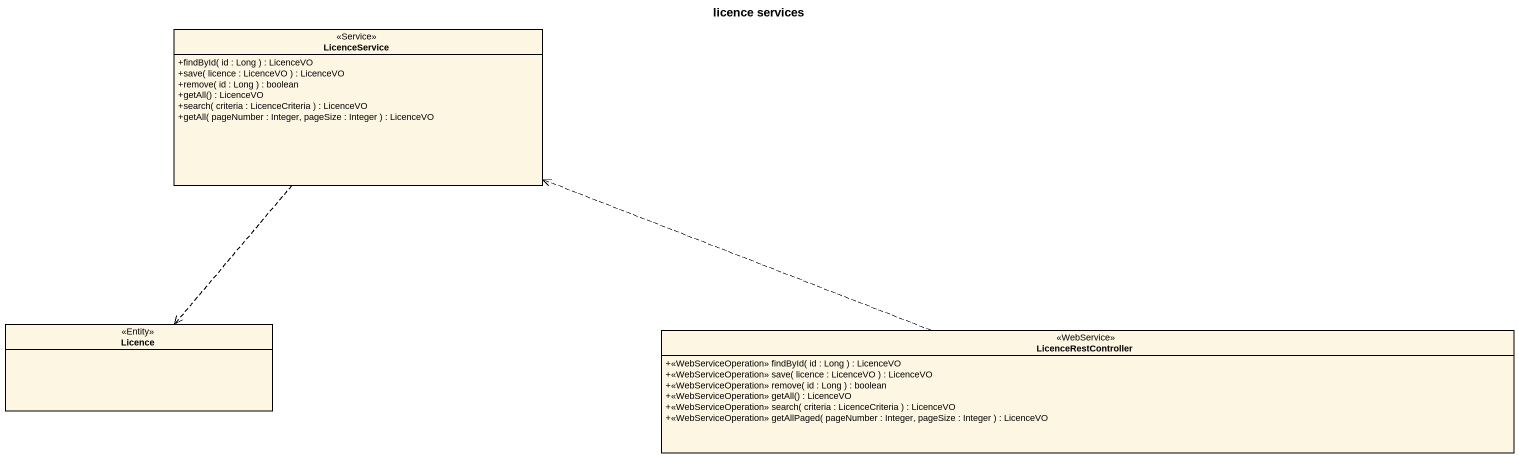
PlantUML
@startuml
title licence services
hide circle
hide empty members
skinparam classAttributeIconSize 0
class LicenceService <<Service>> {
  +findById( id : Long ) : LicenceVO
  +save( licence : LicenceVO ) : LicenceVO
  +remove( id : Long ) : boolean
  +getAll() : LicenceVO
  +search( criteria : LicenceCriteria ) : LicenceVO
  +getAll( pageNumber : Integer, pageSize : Integer ) : LicenceVO
}
class Licence <<Entity>>
class LicenceRestController <<WebService>> {
  +<<WebServiceOperation>> findById( id : Long ) : LicenceVO
  +<<WebServiceOperation>> save( licence : LicenceVO ) : LicenceVO
  +<<WebServiceOperation>> remove( id : Long ) : boolean
  +<<WebServiceOperation>> getAll() : LicenceVO
  +<<WebServiceOperation>> search( criteria : LicenceCriteria ) : LicenceVO
  +<<WebServiceOperation>> getAllPaged( pageNumber : Integer, pageSize : Integer ) : LicenceVO
}
LicenceService ..> Licence
LicenceRestController .left.> LicenceService
@enduml
